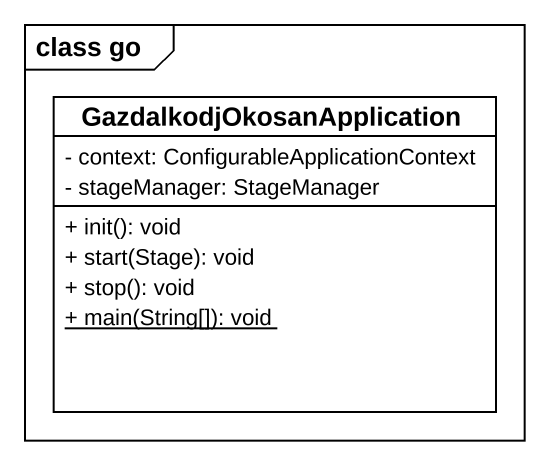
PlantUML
@startuml
mainframe class go
hide circle
hide empty members
skinparam classAttributeIconSize 0
class GazdalkodjOkosanApplication {
  - context: ConfigurableApplicationContext
  - stageManager: StageManager
  + init(): void
  + start(Stage): void
  + stop(): void
  {static} + main(String[]): void
}
@enduml
